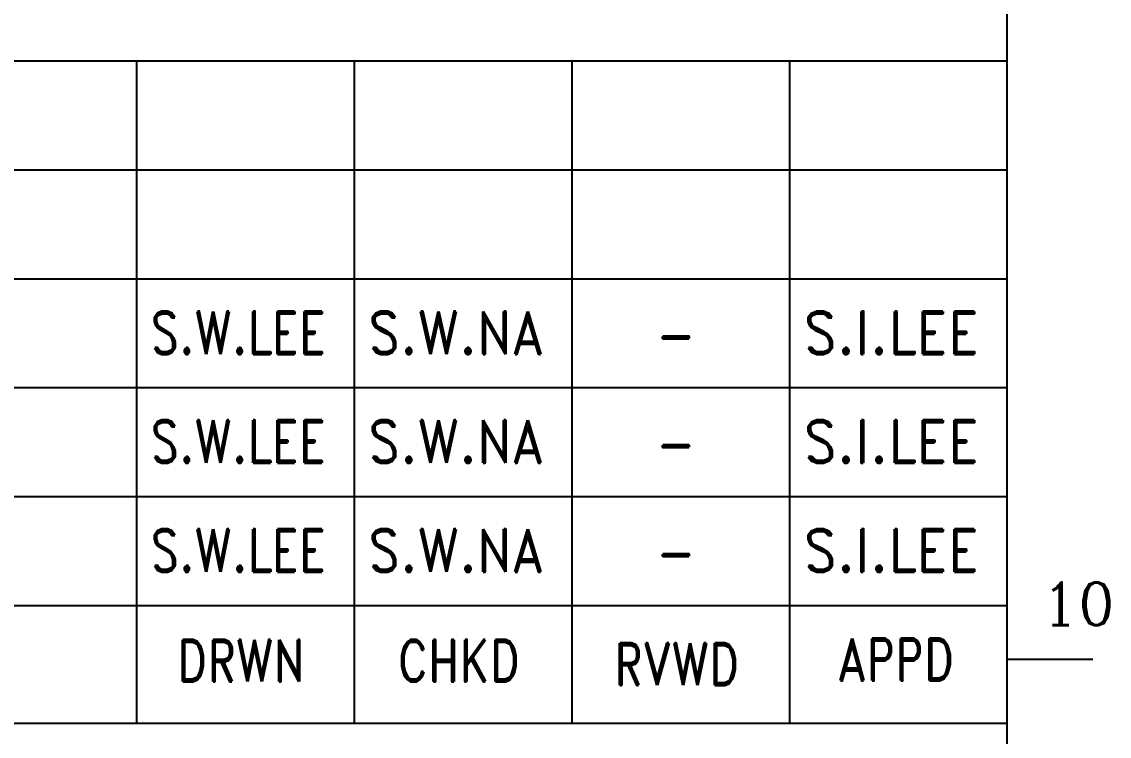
# Model space of a CAD drawing. Header units: millimetres. Extents: x 376548 to 485787, y -156716 to -17718.
# Drawn here: x 408976 to 411730, y -151677 to -149868 of the extents above; entities that cross this region are included whole.
import ezdxf
from ezdxf.enums import TextEntityAlignment as Align

# ---------------------------------------------------------------- set-up
doc = ezdxf.new("R2010")
doc.units = ezdxf.units.MM
doc.header["$LTSCALE"] = 2
doc.layers.add('TAN-TIT', color=30, linetype='Continuous')
doc.styles.add('COM', font='COMPLEX', dxfattribs={"height": 5})
doc.styles.add('KIM3', font='ROMAND.shx', dxfattribs={"width": 1.25, "height": 3})
doc.styles.add('RD6', font='ROMAND.shx', dxfattribs={"width": 0.83, "height": 6})

# ---------------------------------------------------------------- blocks, each defined once
blk = doc.blocks.new('A$C8e619059')
at = {"layer": 'TAN-TIT'}
blk.add_line((-18.379, 55.845), (-18.379, 0), dxfattribs=at)
blk = doc.blocks.new('BORDER')
at = {"layer": 'TAN-TIT'}
for p, q in [((23282.3, 352), (23282.3, 16468)), ((23282.3, 4498.7), (19323.7, 4498.7)), ((22179.6, 4498.7), (22179.6, 3381.8)), ((22547.2, 4498.7), (22547.2, 3381.8)), ((22914.8, 4498.7), (22914.8, 3381.8)), ((23282.3, 4314.9), (19323.7, 4314.9)), ((23282.3, 4131.1), (19323.7, 4131.1)), ((23282.3, 3947.3), (19323.7, 3947.3)), ((23282.3, 3763.5), (19323.7, 3763.5)), ((23282.3, 3579.7), (19323.7, 3579.7)), ((23282.3, 3489.4), (23426.6, 3489.4)), ((19323.7, 3381.8), (23282.3, 3381.8))]:
    blk.add_line(p, q, dxfattribs=at)
at = {"xscale": 20, "yscale": 20, "zscale": 20}
blk.add_blockref('A$C8e619059', (22179.6, 3381.8), dxfattribs=at)
at = {"layer": 'TAN-TIT', "style": 'COM'}
blk.add_text('10', height=72.1, dxfattribs=at).set_placement((23340, 3547.1))
at = {"layer": 'TAN-TIT', "style": 'RD6', "width": 0.8}
for s, p in [('DRWN', (21988.7, 3451.6)), ('CHKD', (22356.3, 3451.6)), ('RVWD', (22724.1, 3445.7)), ('APPD', (23094.1, 3453.5))]:
    blk.add_text(s, height=70.69, dxfattribs=at).set_placement(p, align=Align.CENTER)

msp = doc.modelspace()

# ---------------------------------------------------------------- block references
at = {"xscale": 1.5, "yscale": 1.5, "zscale": 1.5}
msp.add_blockref('BORDER', (376548.4, -156716.1), dxfattribs=at)

# ---------------------------------------------------------------- texts
at = {"style": 'KIM3'}
for s, width, p, p2 in [('S.W.LEE', 0.71939, (409302.1, -150709.3), (409746.7, -150709.3)), ('S.W.NA', 0.799323, (409853.5, -150709.3), (410298.1, -150709.3)), ('S.I.LEE', 0.838125, (410956.2, -150709.3), (411400.8, -150709.3)), ('S.W.LEE', 0.71939, (409302.1, -150985), (409746.7, -150985)), ('S.W.NA', 0.799323, (409853.5, -150985), (410298.1, -150985)), ('S.I.LEE', 0.838125, (410956.2, -150985), (411400.8, -150985)), ('S.W.LEE', 0.71939, (409302.1, -151260.7), (409746.7, -151260.7)), ('S.W.NA', 0.799323, (409853.5, -151260.7), (410298.1, -151260.7)), ('S.I.LEE', 0.838125, (410956.2, -151260.7), (411400.8, -151260.7))]:
    msp.add_text(s, height=108.16, dxfattribs=dict(at, width=width)).set_placement(p, p2, align=Align.FIT)
at = {"style": 'KIM3', "width": 0.83}
for p in [(410632.5, -150715.9), (410632.5, -150991.6), (410632.5, -151267.3)]:
    msp.add_text('-', height=108.2, dxfattribs=at).set_placement(p, align=Align.CENTER)

doc.saveas('drawing.dxf')
